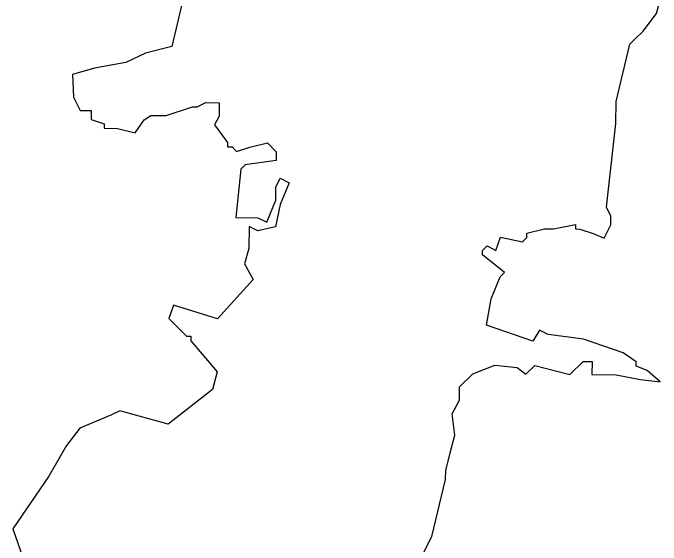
# Model space of a CAD drawing. Header units: metres. Extents: x 281582 to 287357, y 2025748 to 2031196.
# Drawn here: x 285408 to 287053, y 2027143 to 2028494 of the extents above; entities that cross this region are included whole.
import ezdxf

# ---------------------------------------------------------------- set-up
doc = ezdxf.new("R2010")
doc.units = ezdxf.units.M
doc.layers.add('VILLAGE BOUNDRY', color=10, linetype='Continuous')

msp = doc.modelspace()

# ---------------------------------------------------------------- linework, layer by layer
at = {"layer": 'VILLAGE BOUNDRY'}
for points in [[(285840.6, 2028530.9), (285811.7, 2028408.1), (285744.4, 2028391.9), (285694.6, 2028367.5), (285615.5, 2028353.8), (285559.4, 2028337.4), (285562.1, 2028279.7), (285578.7, 2028245.9), (285606.7, 2028245.7), (285606.5, 2028223.3), (285640, 2028211.9), (285639.9, 2028200.7), (285673.5, 2028200.4), (285718.2, 2028188.9), (285740.9, 2028222.3), (285757.8, 2028233.4), (285797, 2028233), (285864.3, 2028254.9), (285875.5, 2028254.9), (285898, 2028265.9), (285931.6, 2028265.6), (285931.3, 2028232), (285920, 2028209.7), (285953.2, 2028164.7), (285953.1, 2028153.5), (285964.3, 2028153.4), (285975.4, 2028142.1), (286009.1, 2028153.1), (286054, 2028163.9), (286076.2, 2028141.3), (286076, 2028118.9), (285997.5, 2028108.3), (285986.3, 2028097.2), (285974.1, 2027974.1), (286030.1, 2027973.7), (286052.4, 2027962.3), (286075.3, 2028018.1), (286075.5, 2028051.7), (286086.9, 2028074.1), (286109.2, 2028062.7), (286086.3, 2028006.9), (286074.7, 2027951), (286029.8, 2027940.1), (286007.6, 2027951.5), (286007.1, 2027895.5), (285995.6, 2027856.4), (286017.7, 2027817), (285927.4, 2027716.9), (285815.6, 2027751.4), (285804.2, 2027717.9), (285848.6, 2027672.8), (285859.8, 2027672.7), (285859.7, 2027661.5), (285926.3, 2027582.6), (285914.8, 2027537.9), (285802.1, 2027449.2), (285679.2, 2027483.7), (285656.7, 2027472.7), (285578.1, 2027439.7), (285544.2, 2027395.2), (285498.8, 2027317.1), (285408.1, 2027183.4), (285462.9, 2027026.2)], [(286437.7, 2027097.1), (286471.8, 2027164), (286506.5, 2027309.4), (286506.7, 2027331.8), (286518.2, 2027376.5), (286529.8, 2027421.2), (286523, 2027475.7), (286541.7, 2027510.7), (286541.9, 2027544.3), (286575.8, 2027577.6), (286631.9, 2027599.6), (286687.9, 2027593.5), (286710.1, 2027576.6), (286732.7, 2027598.8), (286822.1, 2027575.7), (286855.9, 2027609), (286878.3, 2027608.9), (286878.1, 2027575.3), (286939.7, 2027574.8), (287001.2, 2027563.1), (287051.5, 2027557.1), (287018.1, 2027585.4), (286990.2, 2027596.8), (286990.3, 2027608), (286956.9, 2027630.7), (286856.4, 2027665), (286766.9, 2027676.9), (286744.6, 2027688.3), (286727.6, 2027660.4), (286610.3, 2027700.5), (286622, 2027767.6), (286644.8, 2027823.4), (286656.1, 2027834.5), (286600.5, 2027879.7), (286600.6, 2027890.9), (286611.8, 2027902.1), (286634.2, 2027890.7), (286645.6, 2027924.2), (286701.5, 2027912.6), (286712.8, 2027923.7), (286712.9, 2027934.9), (286757.8, 2027945.7), (286780.2, 2027945.5), (286836.2, 2027956.3), (286836.2, 2027945.1), (286847.3, 2027945), (286880.8, 2027933.6), (286908.8, 2027922.2), (286925.8, 2027955.6), (286926, 2027978), (286915, 2028000.5), (286939, 2028213.1), (286939.4, 2028269.1), (286974.1, 2028414.4), (286985.4, 2028425.5), (287008, 2028447.7), (287041.9, 2028492.2), (287053.5, 2028537)]]:
    msp.add_lwpolyline(points, dxfattribs=at)

doc.saveas('drawing.dxf')
